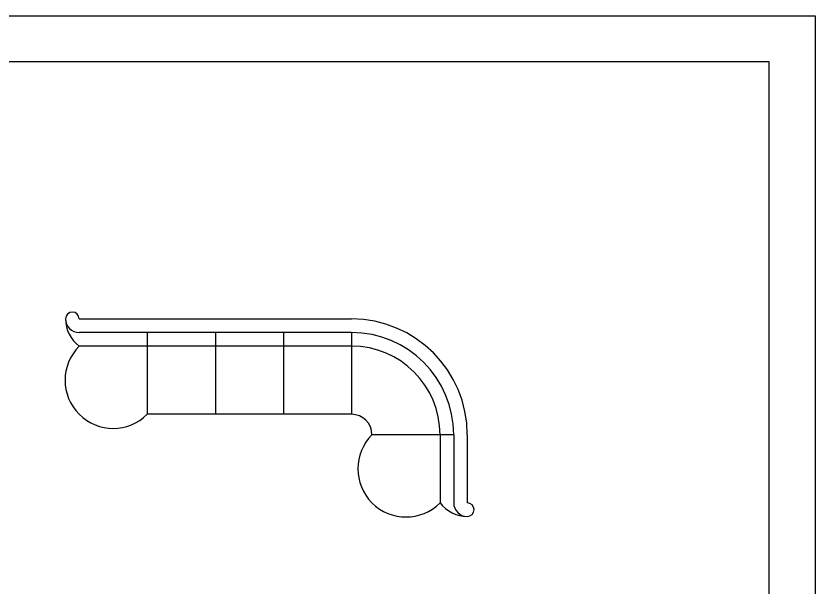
# Model space of a CAD drawing. Header units: inches. Extents: x 10.1 to 52.6, y 12.1 to 36.9.
# Drawn here: x 46.75 to 52.62, y 32.67 to 36.86 of the extents above; entities that cross this region are included whole.
import ezdxf

# ---------------------------------------------------------------- set-up
doc = ezdxf.new("R2010")
doc.units = ezdxf.units.IN
doc.header["$MEASUREMENT"] = 0
for name, color, linetype in [('02', 2, 'Continuous'), ('4', 4, 'Continuous'), ('kadrbm', 4, 'Continuous')]:
    doc.layers.add(name, color=color, linetype=linetype)

# ---------------------------------------------------------------- blocks, each defined once
blk = doc.blocks.new('kadrbm')
at = {"layer": 'kadrbm', "color": 4}
blk.add_lwpolyline([(0, 0), (0, 24.7972), (21, 24.7972), (21, 0), (0, 0)], close=True, dxfattribs=at)
blk.add_lwpolyline([(20.6631, 0.3257), (20.6631, 24.4603), (0.3369, 24.4603), (0.3369, 0.3257), (20.6631, 0.3257)], dxfattribs=at)

msp = doc.modelspace()

# ---------------------------------------------------------------- linework, layer by layer
at = {"layer": '02'}
for p, q in [((49.2179, 34.5401), (47.2179, 34.5401)), ((47.7179, 34.5401), (47.7179, 33.9401)), ((48.2179, 34.5401), (48.2179, 33.9401)), ((48.7179, 34.5401), (48.7179, 33.9401)), ((49.2179, 34.5401), (49.2179, 33.9401)), ((49.2179, 34.4401), (47.2179, 34.4401)), ((49.9679, 33.7901), (49.3679, 33.7901)), ((49.8679, 33.7901), (49.8679, 33.2901)), ((49.9679, 33.7901), (49.9679, 33.2901))]:
    msp.add_line(p, q, dxfattribs=at)
for centre, radius, start, end in [((47.2179, 34.6401), 0.1, 180, 270), ((49.2179, 33.7901), 0.75, 0, 90), ((49.2179, 33.7901), 0.65, 0, 90), ((50.0679, 33.2901), 0.1, 180, 270)]:
    msp.add_arc(centre, radius, start, end, dxfattribs=at)
at = {"layer": '4'}
for p, q in [((47.2179, 34.6401), (49.2179, 34.6401)), ((49.2179, 33.9401), (47.7179, 33.9401)), ((50.0679, 33.7901), (50.0679, 33.2901))]:
    msp.add_line(p, q, dxfattribs=at)
for centre, radius, start, end in [((47.1679, 34.6401), 0.05, 0, 180), ((47.3679, 34.6401), 0.25, 180, 233.1301), ((49.2179, 33.7901), 0.85, 0, 90), ((47.4679, 34.1901), 0.3536, 135, 315), ((49.2179, 33.7901), 0.15, 0, 90), ((49.6179, 33.5401), 0.3536, 135, 315), ((50.0679, 33.4401), 0.25, 216.8699, 270), ((50.0679, 33.2401), 0.05, 270, 90)]:
    msp.add_arc(centre, radius, start, end, dxfattribs=at)

# ---------------------------------------------------------------- block references
at = {"layer": 'kadrbm'}
msp.add_blockref('kadrbm', (31.6213, 12.0665), dxfattribs=at)

doc.saveas('drawing.dxf')
